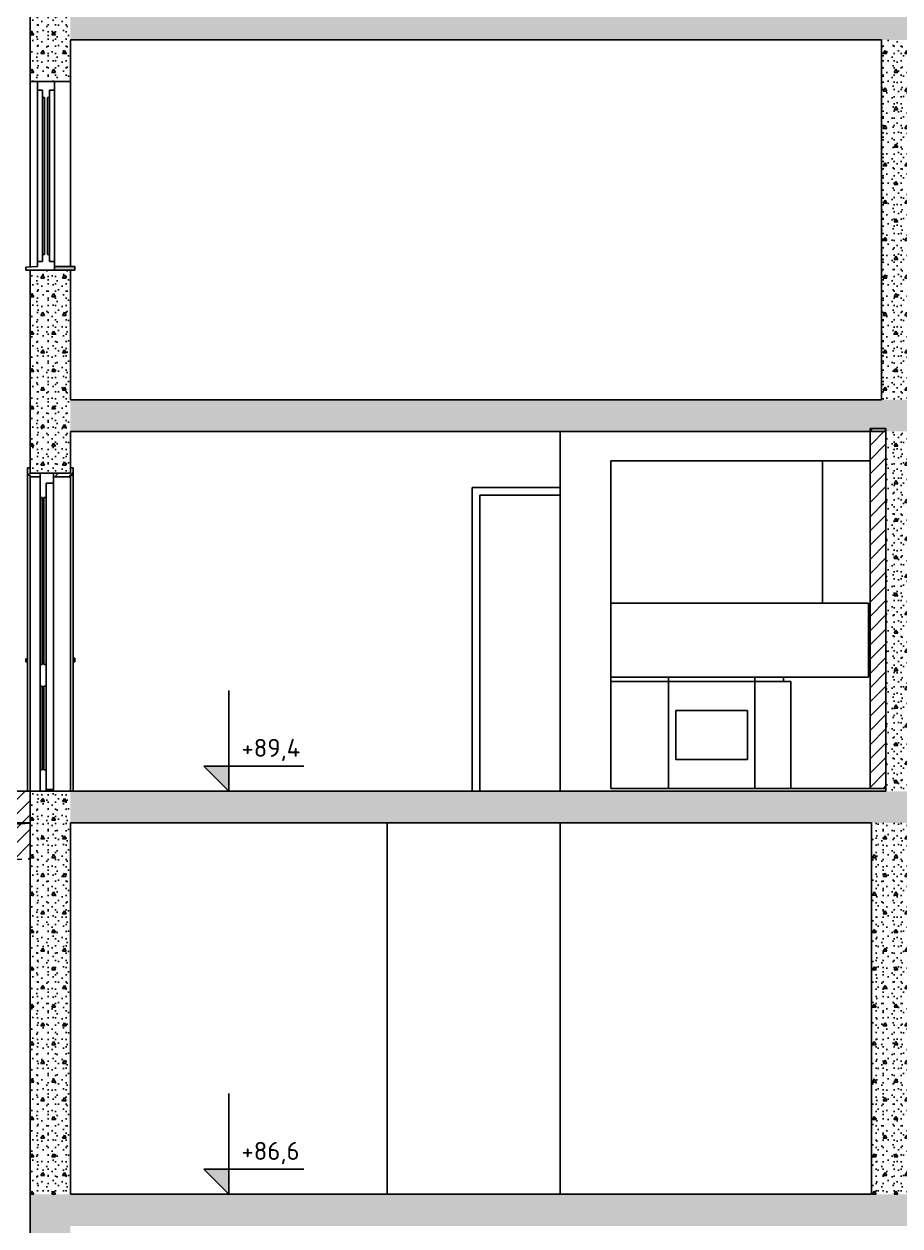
# Model space of a CAD drawing. Header units: millimetres. Extents: x 15 to 2176, y 3 to 641.
# Drawn here: x 150.9 to 272.6, y 88.1 to 255.1 of the extents above; entities that cross this region are included whole.
import ezdxf
from ezdxf.xclip import XClip

# ---------------------------------------------------------------- set-up
doc = ezdxf.new("R2010")
doc.units = ezdxf.units.MM
doc.header["$MEASUREMENT"] = 0
doc.header["$XCLIPFRAME"] = 0
doc.set_wipeout_variables(frame=1)
doc.linetypes.add('A_PSTRECK_4', pattern=[6, 4, -0.875, 0.25, -0.875])
doc.linetypes.add('Wipeout_Contour', pattern=[1000, 0, -1000])
for name, color, linetype in [('A--------D3', 1, 'Continuous'), ('A--------P-', 7, 'Continuous'), ('A-01SB-----', 3, 'Continuous'), ('A-01SC-----', 7, 'Continuous'), ('A-01SF-----', 7, 'Continuous'), ('A-01SJ-----', 1, 'Continuous'), ('A-27B------', 7, 'Continuous'), ('A-43E------', 1, 'A_PSTRECK_4'), ('A-46---B---', 1, 'Continuous')]:
    doc.layers.add(name, color=color, linetype=linetype)
doc.styles.add('ISO', font='')
doc.styles.get('ISO').set_extended_font_data('ISOCPEUR')
pattern_1 = [(0, (421.78, 92.474), (0, 5.19615), [0.5, -2.5]), (0, (423.28, 95.072), (0, 5.19615), [0.5, -2.5]), (60, (421.78, 92.474), (-4.5, 2.59808), [0.5, -2.5]), (60, (424.78, 92.474), (-4.5, 2.59808), [0.5, -2.5]), (120, (422.28, 92.474), (4.5, 2.59808), [0.5, -2.5]), (120, (425.28, 92.474), (4.5, 2.59808), [0.5, -2.5]), (0, (421.7798, 92.9741), (0, 1), [0, -1, 0, -1.5]), (45, (422.2798, 92.9741), (-0.7071068, 0.7071068), [0, -0.75, 0, -1.25])]
pattern_2 = [(45, (421.7798, 92.4741), (-0.9899495, 0.9899495), [])]

# ---------------------------------------------------------------- blocks, each defined once
blk = doc.blocks.new('*X3')
at = {"layer": 'A-01SC-----', "linetype": 'Continuous'}
blk.add_hatch(color=256, dxfattribs=at).paths.add_polyline_path([(155.02, 148.47), (155.02, 148.71), (153.98, 148.71), (153.98, 148.47)])
blk = doc.blocks.new('Drawing_1_1', base_point=(268.28, 329.56))
at = {"layer": 'A--------D3', "linetype": 'Continuous'}
for points in [[(179.38, 148.47), (179.38, 151.97), (175.88, 151.97)], [(179.38, 92.47), (179.38, 95.97), (175.88, 95.97)]]:
    blk.add_hatch(color=256, dxfattribs=at).paths.add_polyline_path(points)
at = {"layer": 'A-01SB-----', "linetype": 'Continuous'}
h = blk.add_hatch(dxfattribs=at)
h.set_pattern_fill('BRANDSÄKRARE_0001', color=256, style=0, pattern_type=2)
h.set_pattern_definition(pattern_2)
h.paths.add_polyline_path([(268.44, 148.87), (270.64, 148.87), (270.64, 198.87), (268.44, 198.87)])
at = {"layer": 'A-01SC-----', "linetype": 'Continuous'}
h = blk.add_hatch(dxfattribs=at)
h.set_pattern_fill('BETONG__STD__0001', color=256, style=0, pattern_type=2)
h.set_pattern_definition(pattern_1)
h.paths.add_polyline_path([(157.38, 247.07), (157.38, 257.27), (151.78, 257.27), (151.78, 247.07), (152.78, 247.07)])
h = blk.add_hatch(dxfattribs=at)
h.set_pattern_fill('BETONG__STD__0001', color=256, style=0, pattern_type=2)
h.set_pattern_definition(pattern_1)
h.paths.add_polyline_path([(157.38, 220.87), (152.78, 220.87), (151.78, 220.87), (151.78, 202.87), (157.38, 202.87)])
blk.add_hatch(color=256, dxfattribs=at).paths.add_polyline_path([(157.98, 220.87), (157.98, 221.37), (155.18, 221.37), (155.18, 220.87)])
h = blk.add_hatch(dxfattribs=at)
h.set_pattern_fill('BETONG__STD__0001', color=256, style=0, pattern_type=2)
h.set_pattern_definition(pattern_1)
h.paths.add_polyline_path([(157.38, 202.87), (151.78, 202.87), (151.78, 192.67), (153.18, 192.67), (157.38, 192.67)])
h = blk.add_hatch(dxfattribs=at)
h.set_pattern_fill('BRANDSÄKRARE_0001', color=256, style=0, pattern_type=2)
h.set_pattern_definition(pattern_2)
h.paths.add_polyline_path([(151.4, 192.41), (151.78, 192.41), (151.78, 193.41), (151.4, 193.41)])
h = blk.add_hatch(dxfattribs=at)
h.set_pattern_fill('BRANDSÄKRARE_0001', color=256, style=0, pattern_type=2)
h.set_pattern_definition(pattern_2)
h.paths.add_polyline_path([(153.18, 192.17), (153.18, 192.67), (151.78, 192.67), (151.78, 192.17)])
h = blk.add_hatch(dxfattribs=at)
h.set_pattern_fill('BRANDSÄKRARE_0001', color=256, style=0, pattern_type=2)
h.set_pattern_definition(pattern_2)
h.paths.add_polyline_path([(155.02, 192.17), (157.38, 192.17), (157.38, 192.67), (155.02, 192.67)])
h = blk.add_hatch(dxfattribs=at)
h.set_pattern_fill('BRANDSÄKRARE_0001', color=256, style=0, pattern_type=2)
h.set_pattern_definition(pattern_2)
h.paths.add_polyline_path([(157.76, 192.41), (157.76, 193.41), (157.38, 193.41), (157.38, 192.41)])
h = blk.add_hatch(dxfattribs=at)
h.set_pattern_fill('BETONG__STD__0001', color=256, style=0, pattern_type=2)
h.set_pattern_definition(pattern_1)
h.paths.add_polyline_path([(151.78, 148.47), (151.78, 92.47), (157.38, 92.47), (157.38, 148.47)])
h = blk.add_hatch(dxfattribs=at)
h.set_pattern_fill('BETONG__STD__0001', color=256, style=0, pattern_type=2)
h.set_pattern_definition(pattern_1)
h.paths.add_polyline_path([(151.78, 92.47), (151.78, 18.47), (157.38, 18.47), (157.38, 92.47)])
at = {"layer": 'A-01SF-----', "linetype": 'Continuous'}
h = blk.add_hatch(dxfattribs=at)
h.set_pattern_fill('BETONG__STD__0001', color=256, style=0, pattern_type=2)
h.set_pattern_definition(pattern_1)
h.paths.add_polyline_path([(309.92, 257.27), (157.38, 257.27), (157.38, 252.87), (309.92, 252.87)])
h = blk.add_hatch(dxfattribs=at)
h.set_pattern_fill('BETONG__STD__0001', color=256, style=0, pattern_type=2)
h.set_pattern_definition(pattern_1)
h.paths.add_polyline_path([(309.92, 202.87), (157.38, 202.87), (157.38, 198.47), (309.92, 198.47)])
h = blk.add_hatch(dxfattribs=at)
h.set_pattern_fill('BETONG__STD__0001', color=256, style=0, pattern_type=2)
h.set_pattern_definition(pattern_1)
h.paths.add_polyline_path([(309.92, 148.47), (157.38, 148.47), (157.38, 144.07), (309.92, 144.07)])
h = blk.add_hatch(dxfattribs=at)
h.set_pattern_fill('BETONG__STD__0001', color=256, style=0, pattern_type=2)
h.set_pattern_definition(pattern_1)
h.paths.add_polyline_path([(309.92, 92.47), (157.38, 92.47), (157.38, 88.07), (309.92, 88.07)])
at = {"layer": 'A-01SJ-----', "linetype": 'Continuous'}
h = blk.add_hatch(dxfattribs=at)
h.set_pattern_fill('BRANDSÄKRARE_0001', color=256, style=0, pattern_type=2)
h.set_pattern_definition(pattern_2)
h.paths.add_polyline_path([(151.78, 144.07), (151.78, 148.47), (119.78, 148.47), (119.78, 144.07)])
at = {"layer": 'A-27B------', "linetype": 'Continuous'}
h = blk.add_hatch(dxfattribs=at)
h.set_pattern_fill('BETONG__STD__0001', color=256, style=0, pattern_type=2)
h.set_pattern_definition(pattern_1)
h.paths.add_polyline_path([(270.04, 252.87), (270.04, 202.87), (273.64, 202.87), (273.64, 252.87)])
h = blk.add_hatch(dxfattribs=at)
h.set_pattern_fill('BETONG__STD__0001', color=256, style=0, pattern_type=2)
h.set_pattern_definition(pattern_1)
h.paths.add_polyline_path([(270.64, 198.47), (270.64, 148.47), (273.64, 148.47), (273.64, 198.47)])
h = blk.add_hatch(dxfattribs=at)
h.set_pattern_fill('BETONG__STD__0001', color=256, style=0, pattern_type=2)
h.set_pattern_definition(pattern_1)
h.paths.add_polyline_path([(268.64, 144.07), (268.64, 92.47), (273.64, 92.47), (273.64, 144.07)])
at = {"layer": 'A-43E------', "linetype": 'Continuous'}
h = blk.add_hatch(dxfattribs=at)
h.set_pattern_fill('BRANDSÄKRARE_0001', color=256, style=0, pattern_type=2)
h.set_pattern_definition(pattern_2)
h.paths.add_polyline_path([(151.78, 144.03), (38.18, 138.07), (38.18, 133.13), (151.78, 139.08)])
at = {"layer": 'A--------D3'}
for p, q in [((179.38, 148.47), (179.38, 162.47)), ((179.38, 148.47), (175.88, 151.97)), ((175.88, 151.97), (179.38, 151.97)), ((179.38, 151.97), (189.79, 151.97)), ((179.38, 92.47), (179.38, 106.47)), ((179.38, 92.47), (175.88, 95.97)), ((175.88, 95.97), (179.38, 95.97)), ((179.38, 95.97), (189.79, 95.97))]:
    blk.add_line(p, q, dxfattribs=at)
at = {"layer": 'A-01SB-----'}
for p, q in [((268.44, 198.87), (270.64, 198.87)), ((268.44, 148.87), (268.44, 198.87)), ((270.64, 148.87), (270.64, 198.87)), ((268.44, 148.87), (270.64, 148.87))]:
    blk.add_line(p, q, dxfattribs=at)
at = {"layer": 'A-01SC-----'}
for p, q in [((151.78, 247.07), (151.78, 257.27)), ((157.38, 247.07), (157.38, 252.87)), ((151.78, 247.07), (152.78, 247.07)), ((151.78, 221.32), (151.78, 247.07)), ((152.78, 247.07), (157.38, 247.07)), ((152.78, 247.07), (154.18, 247.07)), ((154.18, 247.07), (155.18, 247.07)), ((157.38, 221.37), (157.38, 247.07)), ((151.18, 220.87), (151.18, 221.29)), ((151.18, 220.87), (152.78, 220.87)), ((151.78, 220.87), (152.78, 220.87)), ((151.78, 202.87), (151.78, 220.87)), ((152.78, 220.87), (157.38, 220.87)), ((152.78, 220.87), (154.18, 220.87)), ((154.18, 220.87), (155.18, 220.87)), ((155.18, 220.87), (157.98, 220.87)), ((157.38, 202.87), (157.38, 220.87)), ((157.98, 220.87), (157.98, 221.37)), ((151.78, 192.67), (151.78, 202.87)), ((157.38, 192.67), (157.38, 198.47)), ((151.4, 193.41), (151.78, 193.41)), ((151.4, 192.41), (151.4, 193.41)), ((151.4, 192.41), (151.4, 148.47)), ((151.4, 192.41), (151.78, 192.41)), ((151.78, 192.67), (151.78, 193.41)), ((151.78, 192.67), (153.18, 192.67)), ((151.78, 192.67), (153.18, 192.67)), ((151.78, 192.17), (151.78, 192.41)), ((151.78, 192.17), (151.78, 148.47)), ((151.78, 192.17), (153.18, 192.17)), ((153.18, 192.67), (157.38, 192.67)), ((153.18, 192.17), (153.18, 192.67)), ((153.18, 192.67), (155.02, 192.67)), ((153.18, 191.51), (153.18, 192.67)), ((155.02, 192.67), (157.38, 192.67)), ((155.02, 192.17), (155.02, 192.67)), ((155.02, 191.27), (155.02, 192.67)), ((155.02, 192.17), (157.38, 192.17)), ((157.38, 193.41), (157.76, 193.41)), ((157.38, 192.67), (157.38, 193.41)), ((157.38, 192.41), (157.76, 192.41)), ((157.38, 192.17), (157.38, 192.41)), ((157.38, 192.17), (157.38, 148.47)), ((157.76, 192.41), (157.76, 193.41)), ((157.76, 192.41), (157.76, 148.47)), ((153.18, 189.31), (153.18, 191.51)), ((153.98, 191.27), (155.02, 191.27)), ((153.98, 189.31), (153.98, 191.27)), ((153.18, 166.07), (153.18, 189.31)), ((153.18, 189.31), (153.46, 189.31)), ((153.46, 166.07), (153.46, 189.31)), ((153.7, 189.31), (153.98, 189.31)), ((153.7, 166.07), (153.7, 189.31)), ((153.98, 166.07), (153.98, 189.31)), ((151.18, 166.89), (151.4, 166.9)), ((151.18, 166.47), (151.18, 166.89)), ((151.18, 166.47), (151.4, 166.47)), ((153.18, 163.07), (153.18, 166.07)), ((153.18, 166.07), (153.46, 166.07)), ((153.7, 166.07), (153.98, 166.07)), ((153.98, 163.07), (153.98, 166.07)), ((157.76, 166.97), (157.98, 166.97)), ((157.76, 166.47), (157.98, 166.47)), ((157.98, 166.47), (157.98, 166.97)), ((153.18, 151.47), (153.18, 163.07)), ((153.18, 163.07), (153.46, 163.07)), ((153.46, 151.47), (153.46, 163.07)), ((153.7, 163.07), (153.98, 163.07)), ((153.7, 151.47), (153.7, 163.07)), ((153.98, 151.47), (153.98, 163.07)), ((153.18, 151.47), (153.46, 151.47)), ((153.7, 151.47), (153.98, 151.47)), ((151.78, 92.47), (151.78, 148.47)), ((157.38, 92.47), (157.38, 144.07)), ((151.78, 18.47), (151.78, 92.47))]:
    blk.add_line(p, q, dxfattribs=at)
at = {"layer": 'A-01SF-----'}
for p, q in [((157.38, 252.87), (270.04, 252.87)), ((157.38, 202.87), (270.04, 202.87)), ((157.38, 198.47), (270.64, 198.47)), ((157.38, 148.47), (270.64, 148.47)), ((157.38, 144.07), (268.64, 144.07)), ((157.38, 92.47), (268.64, 92.47))]:
    blk.add_line(p, q, dxfattribs=at)
at = {"layer": 'A-01SJ-----'}
for p, q in [((119.78, 148.47), (151.78, 148.47)), ((151.78, 144.07), (151.78, 148.47)), ((119.78, 144.07), (151.78, 144.07))]:
    blk.add_line(p, q, dxfattribs=at)
at = {"layer": 'A-27B------'}
for p, q in [((270.04, 202.87), (270.04, 252.87)), ((225.38, 198.47), (225.38, 148.47)), ((270.64, 148.47), (270.64, 198.47)), ((213.18, 190.67), (213.18, 189.63)), ((225.38, 190.67), (213.18, 190.67)), ((213.18, 189.63), (213.18, 148.47)), ((214.22, 148.47), (214.22, 189.63)), ((214.22, 189.63), (225.38, 189.63)), ((201.38, 92.47), (201.38, 144.07)), ((225.38, 144.07), (225.38, 92.47)), ((268.64, 92.47), (268.64, 144.07))]:
    blk.add_line(p, q, dxfattribs=at)
at = {"layer": 'A-43E------'}
for p, q in [((119.78, 142.35), (151.78, 144.03)), ((151.78, 139.08), (151.78, 144.03)), ((44.78, 133.47), (151.78, 139.08))]:
    blk.add_line(p, q, dxfattribs=at)
at = {"layer": 'A-46---B---'}
for p, q in [((261.84, 194.39), (232.44, 194.39)), ((232.44, 174.59), (232.44, 194.39)), ((261.84, 194.39), (268.44, 194.39)), ((261.84, 174.59), (261.84, 194.39)), ((268.44, 174.59), (268.44, 194.39)), ((232.44, 164.31), (232.44, 174.59)), ((261.84, 174.59), (232.44, 174.59)), ((261.84, 174.59), (268.24, 174.59)), ((268.24, 164.31), (268.24, 174.59)), ((268.44, 164.31), (268.44, 174.59)), ((232.44, 163.71), (232.44, 164.31)), ((256.44, 164.31), (232.44, 164.31)), ((256.44, 163.71), (232.44, 163.71)), ((232.44, 163.71), (232.44, 148.87)), ((240.44, 164.31), (240.44, 163.71)), ((240.44, 148.87), (240.44, 163.71)), ((241.44, 164.33), (241.47, 164.33)), ((241.47, 164.33), (241.56, 164.33)), ((241.56, 164.33), (241.71, 164.33)), ((241.71, 164.33), (241.91, 164.33)), ((241.91, 164.33), (241.94, 164.33)), ((241.94, 164.33), (241.96, 164.33)), ((241.96, 164.33), (242.03, 164.33)), ((242.03, 164.33), (242.14, 164.33)), ((242.14, 164.33), (242.29, 164.33)), ((242.29, 164.33), (242.48, 164.33)), ((242.48, 164.33), (242.69, 164.33)), ((242.69, 164.33), (242.93, 164.33)), ((242.93, 164.33), (243.18, 164.33)), ((243.18, 164.33), (243.44, 164.33)), ((243.44, 164.33), (243.7, 164.33)), ((243.7, 164.33), (243.96, 164.33)), ((243.96, 164.33), (244.19, 164.33)), ((244.19, 164.33), (244.41, 164.33)), ((244.41, 164.33), (244.59, 164.33)), ((244.59, 164.33), (244.74, 164.33)), ((244.74, 164.33), (244.85, 164.33)), ((244.85, 164.33), (244.92, 164.33)), ((244.92, 164.33), (244.94, 164.33)), ((244.94, 164.33), (244.97, 164.33)), ((244.97, 164.33), (245.17, 164.33)), ((245.17, 164.33), (245.32, 164.33)), ((245.32, 164.33), (245.41, 164.33)), ((245.41, 164.33), (245.44, 164.33)), ((247.44, 164.33), (247.47, 164.33)), ((247.47, 164.33), (247.56, 164.33)), ((247.56, 164.33), (247.71, 164.33)), ((247.71, 164.33), (247.91, 164.33)), ((247.91, 164.33), (248.16, 164.33)), ((248.16, 164.33), (248.44, 164.33)), ((248.44, 164.33), (248.76, 164.33)), ((248.76, 164.33), (249.09, 164.33)), ((249.09, 164.33), (249.44, 164.33)), ((249.44, 164.33), (249.79, 164.33)), ((249.79, 164.33), (250.13, 164.33)), ((250.13, 164.33), (250.44, 164.33)), ((250.44, 164.33), (250.73, 164.33)), ((250.73, 164.33), (250.97, 164.33)), ((250.97, 164.33), (251.17, 164.33)), ((251.17, 164.33), (251.32, 164.33)), ((251.32, 164.33), (251.41, 164.33)), ((251.41, 164.33), (251.44, 164.33)), ((252.44, 164.31), (252.44, 163.71)), ((252.44, 148.87), (252.44, 163.71)), ((256.44, 164.31), (268.24, 164.31)), ((256.44, 163.71), (256.44, 164.31)), ((256.44, 163.71), (257.44, 163.71)), ((257.44, 148.87), (257.44, 163.71)), ((268.44, 163.71), (268.44, 164.31)), ((268.44, 148.87), (268.44, 163.71)), ((251.44, 159.71), (241.44, 159.71)), ((241.44, 159.71), (241.44, 152.87)), ((251.44, 152.87), (251.44, 159.71)), ((241.44, 152.87), (251.44, 152.87)), ((232.44, 148.87), (257.44, 148.87)), ((257.44, 148.87), (268.44, 148.87))]:
    blk.add_line(p, q, dxfattribs=at)
at = {"layer": 'A--------D3', "char_height": 2.5, "attachment_point": 7, "style": 'ISO'}
for s, insert in [('\\A1;{\\fISOCPEUR|b0|i0|c0|p34;+89,4}', (181.13, 152.67)), ('\\A1;{\\fISOCPEUR|b0|i0|c0|p34;+86,6}', (181.13, 96.67))]:
    blk.add_mtext(s, dxfattribs=dict(at, insert=insert))
at = {"linetype": 'Wipeout_Contour', "ltscale": 1158.746196}
blk.add_wipeout([(153.48, 245.87), (153.48, 244.87), (154.48, 244.87), (154.48, 245.87)], dxfattribs=at).dxf.layer = 'A-01SC-----'
at = {"layer": 'A-01SC-----'}
for p, q in [((152.78, 245.87), (152.78, 247.07)), ((152.78, 245.87), (153.48, 245.87)), ((153.48, 244.87), (153.48, 245.87)), ((154.48, 245.87), (155.18, 245.87)), ((154.48, 244.87), (154.48, 245.87)), ((155.18, 245.87), (155.18, 247.07)), ((153.48, 244.87), (153.78, 244.87)), ((154.18, 244.87), (154.48, 244.87))]:
    blk.add_line(p, q, dxfattribs=at)
at = {"linetype": 'Wipeout_Contour', "ltscale": 1082.582539}
blk.add_wipeout([(153.48, 222.07), (154.48, 222.07), (154.48, 223.07), (153.48, 223.07)], dxfattribs=at).dxf.layer = 'A-01SC-----'
at = {"linetype": 'Wipeout_Contour', "ltscale": 857.442522}
blk.add_wipeout([(155.02, 148.47), (155.02, 148.71), (153.98, 148.71), (153.98, 148.47)], dxfattribs=at).dxf.layer = 'A-01SC-----'
at = {"layer": 'A-01SC-----'}
for p, q in [((152.78, 245.87), (152.78, 222.07)), ((155.18, 245.87), (155.18, 222.07)), ((153.48, 223.07), (153.48, 244.87)), ((153.78, 223.07), (153.78, 244.87)), ((154.18, 223.07), (154.18, 244.87)), ((154.48, 223.07), (154.48, 244.87)), ((153.48, 223.07), (153.78, 223.07)), ((153.48, 222.07), (153.48, 223.07)), ((154.18, 223.07), (154.48, 223.07)), ((154.48, 222.07), (154.48, 223.07)), ((151.18, 221.29), (152.78, 221.37)), ((152.78, 222.07), (153.48, 222.07)), ((152.78, 221.37), (152.78, 222.07)), ((154.48, 222.07), (155.18, 222.07)), ((155.18, 220.87), (155.18, 222.07)), ((155.18, 221.37), (157.98, 221.37)), ((155.18, 220.87), (155.18, 221.37)), ((155.02, 148.71), (155.02, 191.27)), ((153.18, 148.47), (153.18, 151.47)), ((153.98, 148.47), (153.98, 151.47)), ((153.98, 148.71), (155.02, 148.71)), ((153.98, 148.47), (153.98, 148.71)), ((155.02, 148.47), (155.02, 148.71)), ((151.78, 148.47), (157.38, 148.47)), ((153.18, 148.47), (153.58, 148.47)), ((153.58, 148.47), (153.98, 148.47)), ((153.98, 148.47), (155.02, 148.47))]:
    blk.add_line(p, q, dxfattribs=at)
blk.add_blockref('*X3', (0, 0))

msp = doc.modelspace()

# ---------------------------------------------------------------- block references
at = {"layer": 'A--------P-'}
ref = msp.add_blockref('Drawing_1_1', (268.28, 329.56), dxfattribs=at)
XClip(ref).set_block_clipping_path([(14.9798483411, 18.4741086751), (521.5845035658, 640.6436337123)])

doc.saveas('drawing.dxf')
